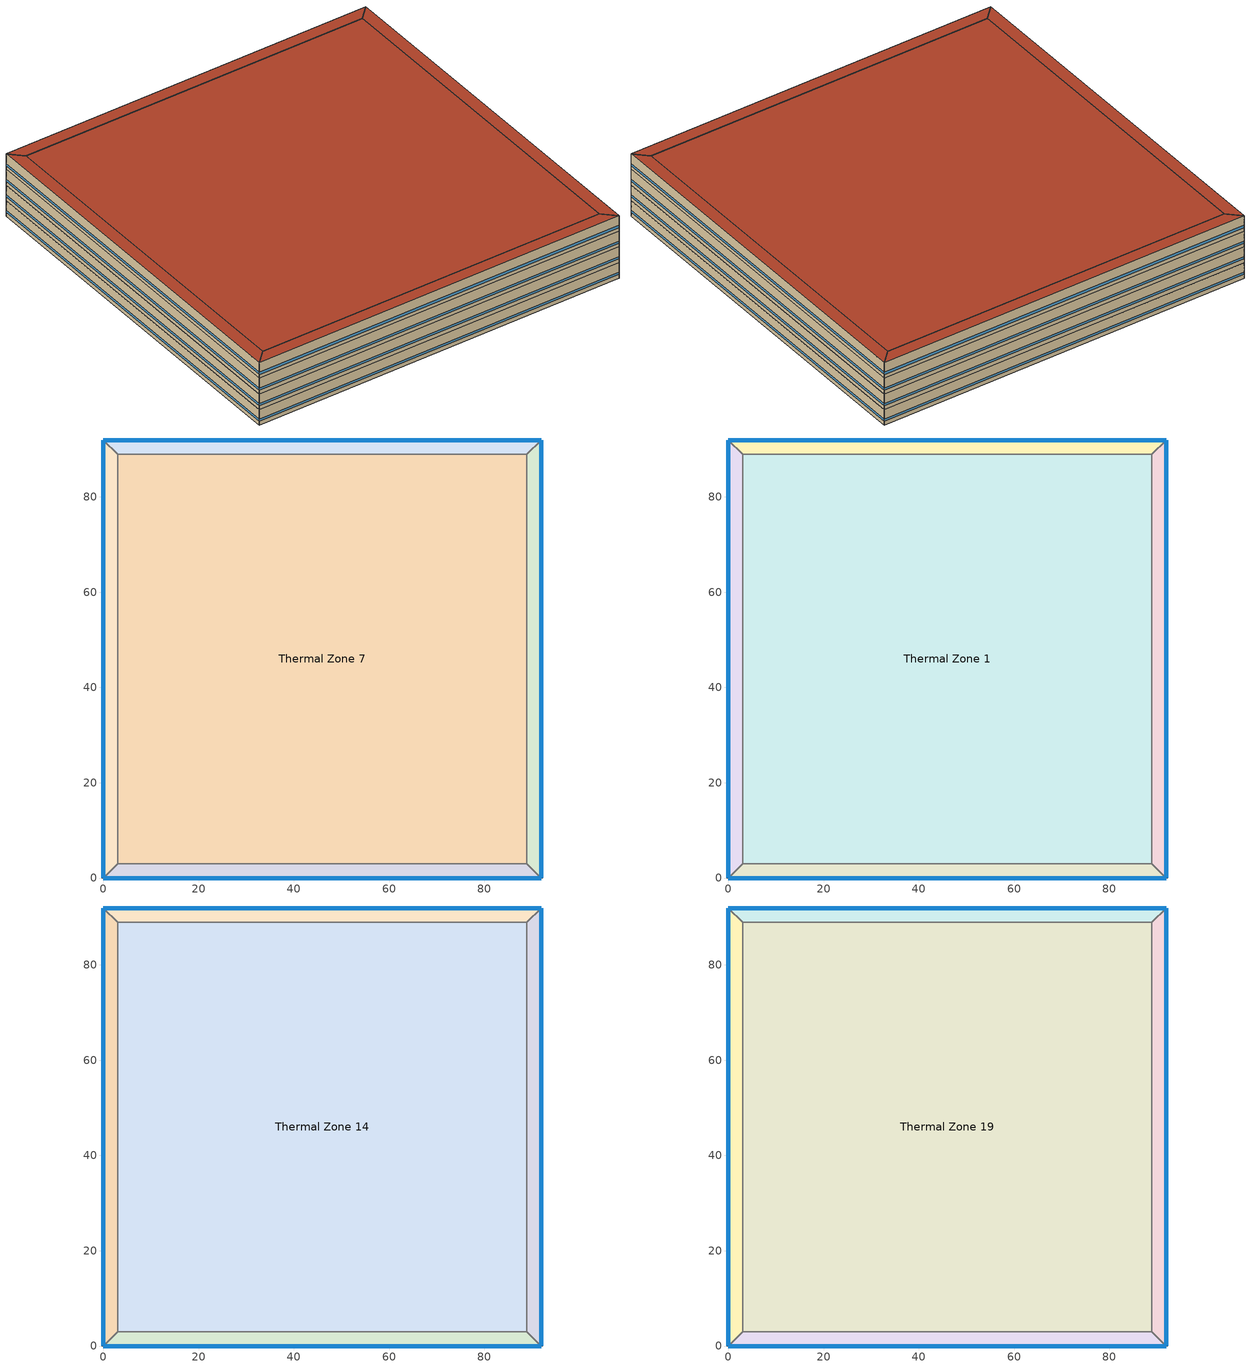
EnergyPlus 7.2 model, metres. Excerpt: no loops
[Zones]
Thermal Zone 7
 floor ground (000_ExtSlabCarpet_4in_ClimateZone 1-8): 3,3 3,88.96 88.96,88.96 88.96,3 z0
 wall to Thermal Zone 4 (000_Interior Wall): 3,88.96 3,3 z0:4
 wall to Thermal Zone 5 (000_Interior Wall): 88.96,88.96 3,88.96 z0:4
 wall to Thermal Zone 15 (000_Interior Wall): 88.96,3 88.96,88.96 z0:4
 wall to Thermal Zone 9 (000_Interior Wall): 3,3 88.96,3 z0:4
Thermal Zone 9
 floor ground (000_ExtSlabCarpet_4in_ClimateZone 1-8): 91.96,0 0,0 3,3 88.96,3 z0
 wall outside (ASHRAE_189.1-2009_ExtWall_SteelFrame_ClimateZone 4-8): 0,0 91.96,0 z0:4
 wall to Thermal Zone 15 (000_Interior Wall): 91.96,0 88.96,3 z0:4
 wall to Thermal Zone 4 (000_Interior Wall): 3,3 0,0 z0:4
 window (ASHRAE_189.1-2009_ExtWindow_ClimateZone 4-5): 0.03,0 91.93,0 z1:1.52
Thermal Zone 4
 floor ground (000_ExtSlabCarpet_4in_ClimateZone 1-8): 0,0 0,91.96 3,88.96 3,3 z0
 wall outside (ASHRAE_189.1-2009_ExtWall_SteelFrame_ClimateZone 4-8): 0,91.96 0,0 z0:4
 wall to Thermal Zone 5 (000_Interior Wall): 3,88.96 0,91.96 z0:4
 window (ASHRAE_189.1-2009_ExtWindow_ClimateZone 4-5): 0,91.93 0,0.03 z1:1.52
Thermal Zone 15
 floor ground (000_ExtSlabCarpet_4in_ClimateZone 1-8): 91.96,91.96 91.96,0 88.96,3 88.96,88.96 z0
 wall outside (ASHRAE_189.1-2009_ExtWall_SteelFrame_ClimateZone 4-8): 91.96,0 91.96,91.96 z0:4
 wall to Thermal Zone 5 (000_Interior Wall): 91.96,91.96 88.96,88.96 z0:4
 window (ASHRAE_189.1-2009_ExtWindow_ClimateZone 4-5): 91.96,0.03 91.96,91.93 z1:1.52
Thermal Zone 5
 floor ground (000_ExtSlabCarpet_4in_ClimateZone 1-8): 0,91.96 91.96,91.96 88.96,88.96 3,88.96 z0
 wall outside (ASHRAE_189.1-2009_ExtWall_SteelFrame_ClimateZone 4-8): 91.96,91.96 0,91.96 z0:4
 window (ASHRAE_189.1-2009_ExtWindow_ClimateZone 4-5): 91.93,91.96 0.03,91.96 z1:1.52
Thermal Zone 12
 floor to Thermal Zone 15 (000_Interior Floor): 91.96,91.96 91.96,0 88.96,3 88.96,88.96 z4
 wall outside (ASHRAE_189.1-2009_ExtWall_SteelFrame_ClimateZone 4-8): 91.96,0 91.96,91.96 z4:8
 wall to Thermal Zone 1 (000_Interior Wall): 88.96,88.96 88.96,3 z4:8
 wall to Thermal Zone 11 (000_Interior Wall): 88.96,3 91.96,0 z4:8
 wall to Thermal Zone 13 (000_Interior Wall): 91.96,91.96 88.96,88.96 z4:8
 window (ASHRAE_189.1-2009_ExtWindow_ClimateZone 4-5): 91.96,0.03 91.96,91.93 z5:5.52
Thermal Zone 2
 floor to Thermal Zone 4 (000_Interior Floor): 0,0 0,91.96 3,88.96 3,3 z4
 wall outside (ASHRAE_189.1-2009_ExtWall_SteelFrame_ClimateZone 4-8): 0,91.96 0,0 z4:8
 wall to Thermal Zone 11 (000_Interior Wall): 0,0 3,3 z4:8
 wall to Thermal Zone 13 (000_Interior Wall): 3,88.96 0,91.96 z4:8
 wall to Thermal Zone 1 (000_Interior Wall): 3,3 3,88.96 z4:8
 window (ASHRAE_189.1-2009_ExtWindow_ClimateZone 4-5): 0,91.93 0,0.03 z5:5.52
Thermal Zone 13
 floor to Thermal Zone 5 (000_Interior Floor): 0,91.96 91.96,91.96 88.96,88.96 3,88.96 z4
 wall outside (ASHRAE_189.1-2009_ExtWall_SteelFrame_ClimateZone 4-8): 91.96,91.96 0,91.96 z4:8
 wall to Thermal Zone 1 (000_Interior Wall): 3,88.96 88.96,88.96 z4:8
 window (ASHRAE_189.1-2009_ExtWindow_ClimateZone 4-5): 91.93,91.96 0.03,91.96 z5:5.52
Thermal Zone 1
 floor to Thermal Zone 7 (000_Interior Floor): 3,3 3,88.96 88.96,88.96 88.96,3 z4
 wall to Thermal Zone 11 (000_Interior Wall): 3,3 88.96,3 z4:8
Thermal Zone 11
 floor to Thermal Zone 9 (000_Interior Floor): 91.96,0 0,0 3,3 88.96,3 z4
 wall outside (ASHRAE_189.1-2009_ExtWall_SteelFrame_ClimateZone 4-8): 0,0 91.96,0 z4:8
 window (ASHRAE_189.1-2009_ExtWindow_ClimateZone 4-5): 0.03,0 91.93,0 z5:5.52
Thermal Zone 16
 floor to Thermal Zone 2 (000_Interior Floor): 0,0 0,91.96 3,88.96 3,3 z8
 wall outside (ASHRAE_189.1-2009_ExtWall_SteelFrame_ClimateZone 4-8): 0,91.96 0,0 z8:12
 wall to Thermal Zone 10 (000_Interior Wall): 3,88.96 0,91.96 z8:12
 wall to Thermal Zone 20 (000_Interior Wall): 0,0 3,3 z8:12
 wall to Thermal Zone 14 (000_Interior Wall): 3,3 3,88.96 z8:12
 window (ASHRAE_189.1-2009_ExtWindow_ClimateZone 4-5): 0,91.93 0,0.03 z9:9.52
Thermal Zone 8
 floor to Thermal Zone 12 (000_Interior Floor): 91.96,91.96 91.96,0 88.96,3 88.96,88.96 z8
 wall outside (ASHRAE_189.1-2009_ExtWall_SteelFrame_ClimateZone 4-8): 91.96,0 91.96,91.96 z8:12
 wall to Thermal Zone 20 (000_Interior Wall): 88.96,3 91.96,0 z8:12
 wall to Thermal Zone 10 (000_Interior Wall): 91.96,91.96 88.96,88.96 z8:12
 wall to Thermal Zone 14 (000_Interior Wall): 88.96,88.96 88.96,3 z8:12
 window (ASHRAE_189.1-2009_ExtWindow_ClimateZone 4-5): 91.96,0.03 91.96,91.93 z9:9.52
Thermal Zone 10
 floor to Thermal Zone 13 (000_Interior Floor): 0,91.96 91.96,91.96 88.96,88.96 3,88.96 z8
 wall outside (ASHRAE_189.1-2009_ExtWall_SteelFrame_ClimateZone 4-8): 91.96,91.96 0,91.96 z8:12
 wall to Thermal Zone 14 (000_Interior Wall): 3,88.96 88.96,88.96 z8:12
 window (ASHRAE_189.1-2009_ExtWindow_ClimateZone 4-5): 91.93,91.96 0.03,91.96 z9:9.52
Thermal Zone 20
 floor to Thermal Zone 11 (000_Interior Floor): 91.96,0 0,0 3,3 88.96,3 z8
 wall outside (ASHRAE_189.1-2009_ExtWall_SteelFrame_ClimateZone 4-8): 0,0 91.96,0 z8:12
 wall to Thermal Zone 14 (000_Interior Wall): 88.96,3 3,3 z8:12
 window (ASHRAE_189.1-2009_ExtWindow_ClimateZone 4-5): 0.03,0 91.93,0 z9:9.52
Thermal Zone 14
 floor to Thermal Zone 1 (000_Interior Floor): 3,3 3,88.96 88.96,88.96 88.96,3 z8
Thermal Zone 3
 floor to Thermal Zone 8 (000_Interior Floor): 91.96,91.96 91.96,0 88.96,3 88.96,88.96 z12
 wall outside (ASHRAE_189.1-2009_ExtWall_SteelFrame_ClimateZone 4-8): 91.96,0 91.96,91.96 z12:16
 wall to Thermal Zone 6 (000_Interior Wall): 88.96,3 91.96,0 z12:16
 wall to Thermal Zone 18 (000_Interior Wall): 91.96,91.96 88.96,88.96 z12:16
 wall to Thermal Zone 19 (000_Interior Wall): 88.96,88.96 88.96,3 z12:16
 window (ASHRAE_189.1-2009_ExtWindow_ClimateZone 4-5): 91.96,0.03 91.96,91.93 z13:13.52
 roof outside (ASHRAE_189.1-2009_ExtRoof_IEAD_ClimateZone 2-5): 88.96,88.96 88.96,3 91.96,0 91.96,91.96 z16
Thermal Zone 6
 floor to Thermal Zone 20 (000_Interior Floor): 91.96,0 0,0 3,3 88.96,3 z12
 wall outside (ASHRAE_189.1-2009_ExtWall_SteelFrame_ClimateZone 4-8): 0,0 91.96,0 z12:16
 wall to Thermal Zone 17 (000_Interior Wall): 3,3 0,0 z12:16
 wall to Thermal Zone 19 (000_Interior Wall): 88.96,3 3,3 z12:16
 window (ASHRAE_189.1-2009_ExtWindow_ClimateZone 4-5): 0.03,0 91.93,0 z13:13.52
 roof outside (ASHRAE_189.1-2009_ExtRoof_IEAD_ClimateZone 2-5): 88.96,3 3,3 0,0 91.96,0 z16
Thermal Zone 17
 floor to Thermal Zone 16 (000_Interior Floor): 0,0 0,91.96 3,88.96 3,3 z12
 wall outside (ASHRAE_189.1-2009_ExtWall_SteelFrame_ClimateZone 4-8): 0,91.96 0,0 z12:16
 wall to Thermal Zone 18 (000_Interior Wall): 3,88.96 0,91.96 z12:16
 wall to Thermal Zone 19 (000_Interior Wall): 3,3 3,88.96 z12:16
 window (ASHRAE_189.1-2009_ExtWindow_ClimateZone 4-5): 0,91.93 0,0.03 z13:13.52
 roof outside (ASHRAE_189.1-2009_ExtRoof_IEAD_ClimateZone 2-5): 3,3 3,88.96 0,91.96 0,0 z16
Thermal Zone 18
 floor to Thermal Zone 10 (000_Interior Floor): 0,91.96 91.96,91.96 88.96,88.96 3,88.96 z12
 wall outside (ASHRAE_189.1-2009_ExtWall_SteelFrame_ClimateZone 4-8): 91.96,91.96 0,91.96 z12:16
 wall to Thermal Zone 19 (000_Interior Wall): 3,88.96 88.96,88.96 z12:16
 window (ASHRAE_189.1-2009_ExtWindow_ClimateZone 4-5): 91.93,91.96 0.03,91.96 z13:13.52
 roof outside (ASHRAE_189.1-2009_ExtRoof_IEAD_ClimateZone 2-5): 3,88.96 88.96,88.96 91.96,91.96 0,91.96 z16
Thermal Zone 19
 floor to Thermal Zone 14 (000_Interior Floor): 3,3 3,88.96 88.96,88.96 88.96,3 z12
 roof outside (ASHRAE_189.1-2009_ExtRoof_IEAD_ClimateZone 2-5): 88.96,3 88.96,88.96 3,88.96 3,3 z16
[Site:Location]
Chicago Ohare Intl Ap_IL_USA Design_Conditions: Latitude {deg}=41.98; Longitude {deg}=-87.92; Time Zone {hr}=-6; Elevation {m}=201
[SizingPeriod:DesignDay] Day of Month=21; Dry-Bulb Temperature Range Modifier Type=DefaultMultipliers; Barometric Pressure {Pa}=98934; Rain Indicator=No; Snow Indicator=No; Daylight Saving Time Indicator=No
Name | Month | Day Type | Maximum Dry-Bulb Temperature {C} | Daily Dry-Bulb Temperature Range {deltaC} | Humidity Condition Type | Wetbulb or DewPoint at Maximum Dry-Bulb {C} | Wind Speed {m/s} | Wind Direction {deg} | Solar Model Indicator | ASHRAE Clear Sky Optical Depth for Beam Irradiance (taub) | ASHRAE Clear Sky Optical Depth for Diffuse Irradiance (taud) | Sky Clearness
Chicago Ohare Intl Ap Ann Clg 1% Condns DB=>MWB | 7 | SummerDesignDay | 31.6 | 10.5 | Wetbulb | 23 | 5.2 | 230 | ASHRAETau | 0.455 | 2.05
Chicago Ohare Intl Ap Ann Htg 99.6% Condns DB | 1 | WinterDesignDay | -20 | 0 | Wetbulb | -20 | 4.9 | 270 | ASHRAEClearSky |  |  | 0
Chicago Ohare Intl Ap Ann Clg .4% Condns DP=>MDB | 7 | SummerDesignDay | 28.9 | 10.5 | Dewpoint | 23.8 | 5.2 | 230 | ASHRAETau | 0.455 | 2.05
Chicago Ohare Intl Ap Ann Clg 1% Condns WB=>MDB | 7 | SummerDesignDay | 29.6 | 10.5 | Wetbulb | 24.5 | 5.2 | 230 | ASHRAETau | 0.455 | 2.05
[Building]
Building 1
[Material] Thermal Absorptance=0.9
Name | Roughness | Thickness {m} | Conductivity {W/m-K} | Density {kg/m3} | Specific Heat {J/kg-K} | Solar Absorptance | Visible Absorptance
000_F16 Acoustic tile | MediumSmooth | 0.0191 | 0.06 | 368 | 590 | 0.7 | 0.7
MAT-CC05 4 HW CONCRETE | Rough | 0.1016 | 1.311 | 2240 | 836.8 | 0.7 | 0.7
Metal Decking | MediumSmooth | 0.0015 | 45.006 | 7680 | 418.4 | 0.7 | 0.3
000_M11 100mm lightweight concrete | MediumRough | 0.1016 | 0.53 | 1280 | 840 | 0.7 | 0.7
000_G01a 19mm gypsum board | MediumSmooth | 0.019 | 0.16 | 800 | 1090 | 0.7 | 0.7
Roof Insulation [21] | MediumRough | 0.2105 | 0.049 | 265 | 836.8 | 0.7 | 0.7
Roof Membrane | VeryRough | 0.0095 | 0.16 | 1121.29 | 1460 | 0.7 | 0.7
1/2IN Gypsum | Smooth | 0.0127 | 0.16 | 784.9 | 830 | 0.92 | 0.92
Wall Insulation [39] | MediumRough | 0.1184 | 0.045 | 265 | 836.8 | 0.7 | 0.7
[Material:AirGap]
Name | Thermal Resistance {m2-K/W}
000_F05 Ceiling air space resistance | 0.18
000_F04 Wall air space resistance | 0.15
[Material:NoMass] Thermal Absorptance=0.9; Solar Absorptance=0.7
Name | Roughness | Thermal Resistance {m2-K/W} | Visible Absorptance
MAT-SHEATH | Rough | 0.3626 | 0.7
CP02 CARPET PAD | VeryRough | 0.2165 | 0.8
[WindowMaterial:Glazing]
Theoretical Glass [207]: Optical Data Type=SpectralAverage; Thickness {m}=0.003; Solar Transmittance at Normal Incidence=0.3311; Front Side Solar Reflectance at Normal Incidence=0.6189; Back Side Solar Reflectance at Normal Incidence=0.6189; Visible Transmittance at Normal Incidence=0.44; Front Side Visible Reflectance at Normal Incidence=0.51; Back Side Visible Reflectance at Normal Incidence=0.51; Infrared Transmittance at Normal Incidence=0; Front Side Infrared Hemispherical Emissivity=0.9; Back Side Infrared Hemispherical Emissivity=0.9; Conductivity {W/m-K}=0.0133; Dirt Correction Factor for Solar and Visible Transmittance=1; Solar Diffusing=No
[Construction]
ASHRAE_189.1-2009_ExtWindow_ClimateZone 4-5: Theoretical Glass [207]
ASHRAE_189.1-2009_ExtRoof_IEAD_ClimateZone 2-5: Roof Membrane, Roof Insulation [21], Metal Decking
000_Interior Wall: 000_G01a 19mm gypsum board, 000_F04 Wall air space resistance, 000_G01a 19mm gypsum board
000_ExtSlabCarpet_4in_ClimateZone 1-8: MAT-CC05 4 HW CONCRETE, CP02 CARPET PAD
000_Interior Floor: 000_F16 Acoustic tile, 000_F05 Ceiling air space resistance, 000_M11 100mm lightweight concrete
ASHRAE_189.1-2009_ExtWall_SteelFrame_ClimateZone 4-8: MAT-SHEATH, Wall Insulation [39], 1/2IN Gypsum
[AvailabilityManager:Scheduled]
Name | Schedule
AvailabilityManager:Scheduled {1819e73a-4cc9-49ae-a284-e48e59698e6b} | Schedule:Compact {c0285f28-f3cf-46cc-9600-02134dd6c9b2}
AvailabilityManager:Scheduled {bbdefcdf-c6f5-493c-b211-dee24632d82f} | Schedule:Compact {de7039b8-19b3-4b60-8473-251a68125c2c}
[Zone]
Thermal Zone 16; Thermal Zone 12; Thermal Zone 7; Thermal Zone 9; Thermal Zone 8; Thermal Zone 10; Thermal Zone 3; Thermal Zone 4; Thermal Zone 15; Thermal Zone 6; Thermal Zone 2; Thermal Zone 13; Thermal Zone 1; Thermal Zone 17; Thermal Zone 5; Thermal Zone 18; Thermal Zone 19; Thermal Zone 11; Thermal Zone 20; Thermal Zone 14
[Schedule:Compact]
Schedule:Compact {c0285f28-f3cf-46cc-9600-02134dd6c9b2}; Schedule:Compact {de7039b8-19b3-4b60-8473-251a68125c2c}: Through: 12/31, For: AllDays, Until: 24:00, 1
